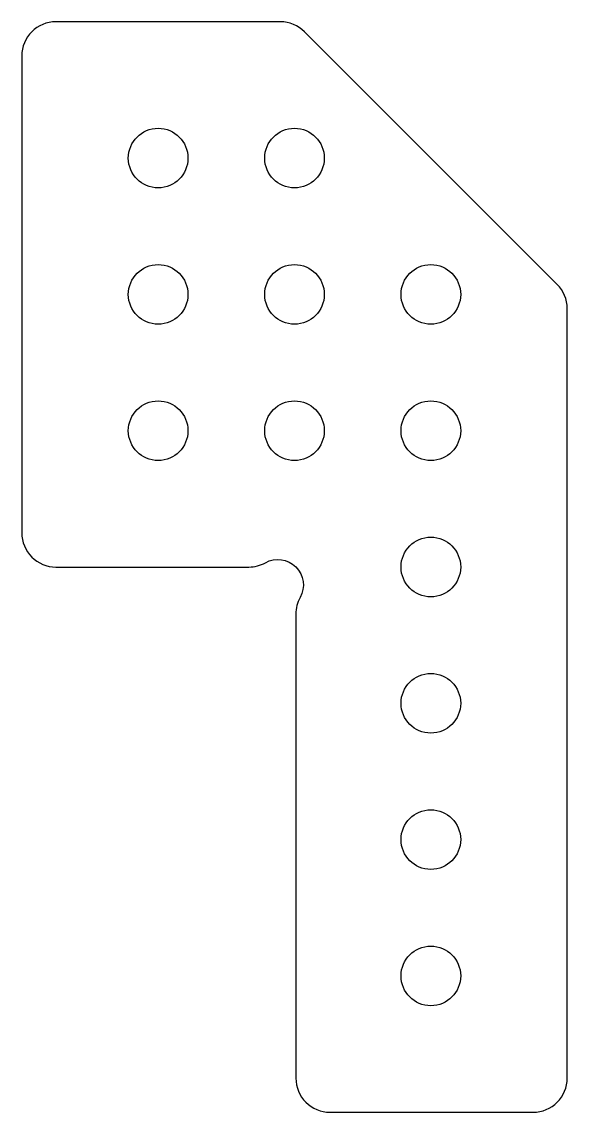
# Model space of a CAD drawing. Header units: inches. Extents: x 1 to 3, y 0 to 4.
import ezdxf

# ---------------------------------------------------------------- set-up
doc = ezdxf.new("R2010")
doc.units = ezdxf.units.IN
doc.layers.get('0').update_dxf_attribs({"linetype": 'CONTINUOUS'})

msp = doc.modelspace()

# ---------------------------------------------------------------- linework, layer by layer
msp.add_lwpolyline([(2.0207, 1.8882, 0.127292), (2.005, 1.8276), (2.005, 0.125, 0.414214), (2.13, 0), (2.875, 0, 0.414214), (3, 0.125), (3, 2.9482, 0.198912), (2.9634, 3.0366), (2.0366, 3.9634, 0.198912), (1.9482, 4), (1.125, 4, 0.414214), (1, 3.875), (1, 2.125, 0.414214), (1.125, 2), (1.8326, 2, 0.127292), (1.8932, 2.0157, -0.753789)], format="xyb", close=True)
for centre in [(1.5, 3.5), (2, 3.5), (1.5, 3), (2, 3), (2.5, 3), (1.5, 2.5), (2, 2.5), (2.5, 2.5), (2.5, 2), (2.5, 1.5), (2.5, 1), (2.5, 0.5)]:
    msp.add_circle(centre, 0.1094)

doc.saveas('drawing.dxf')
